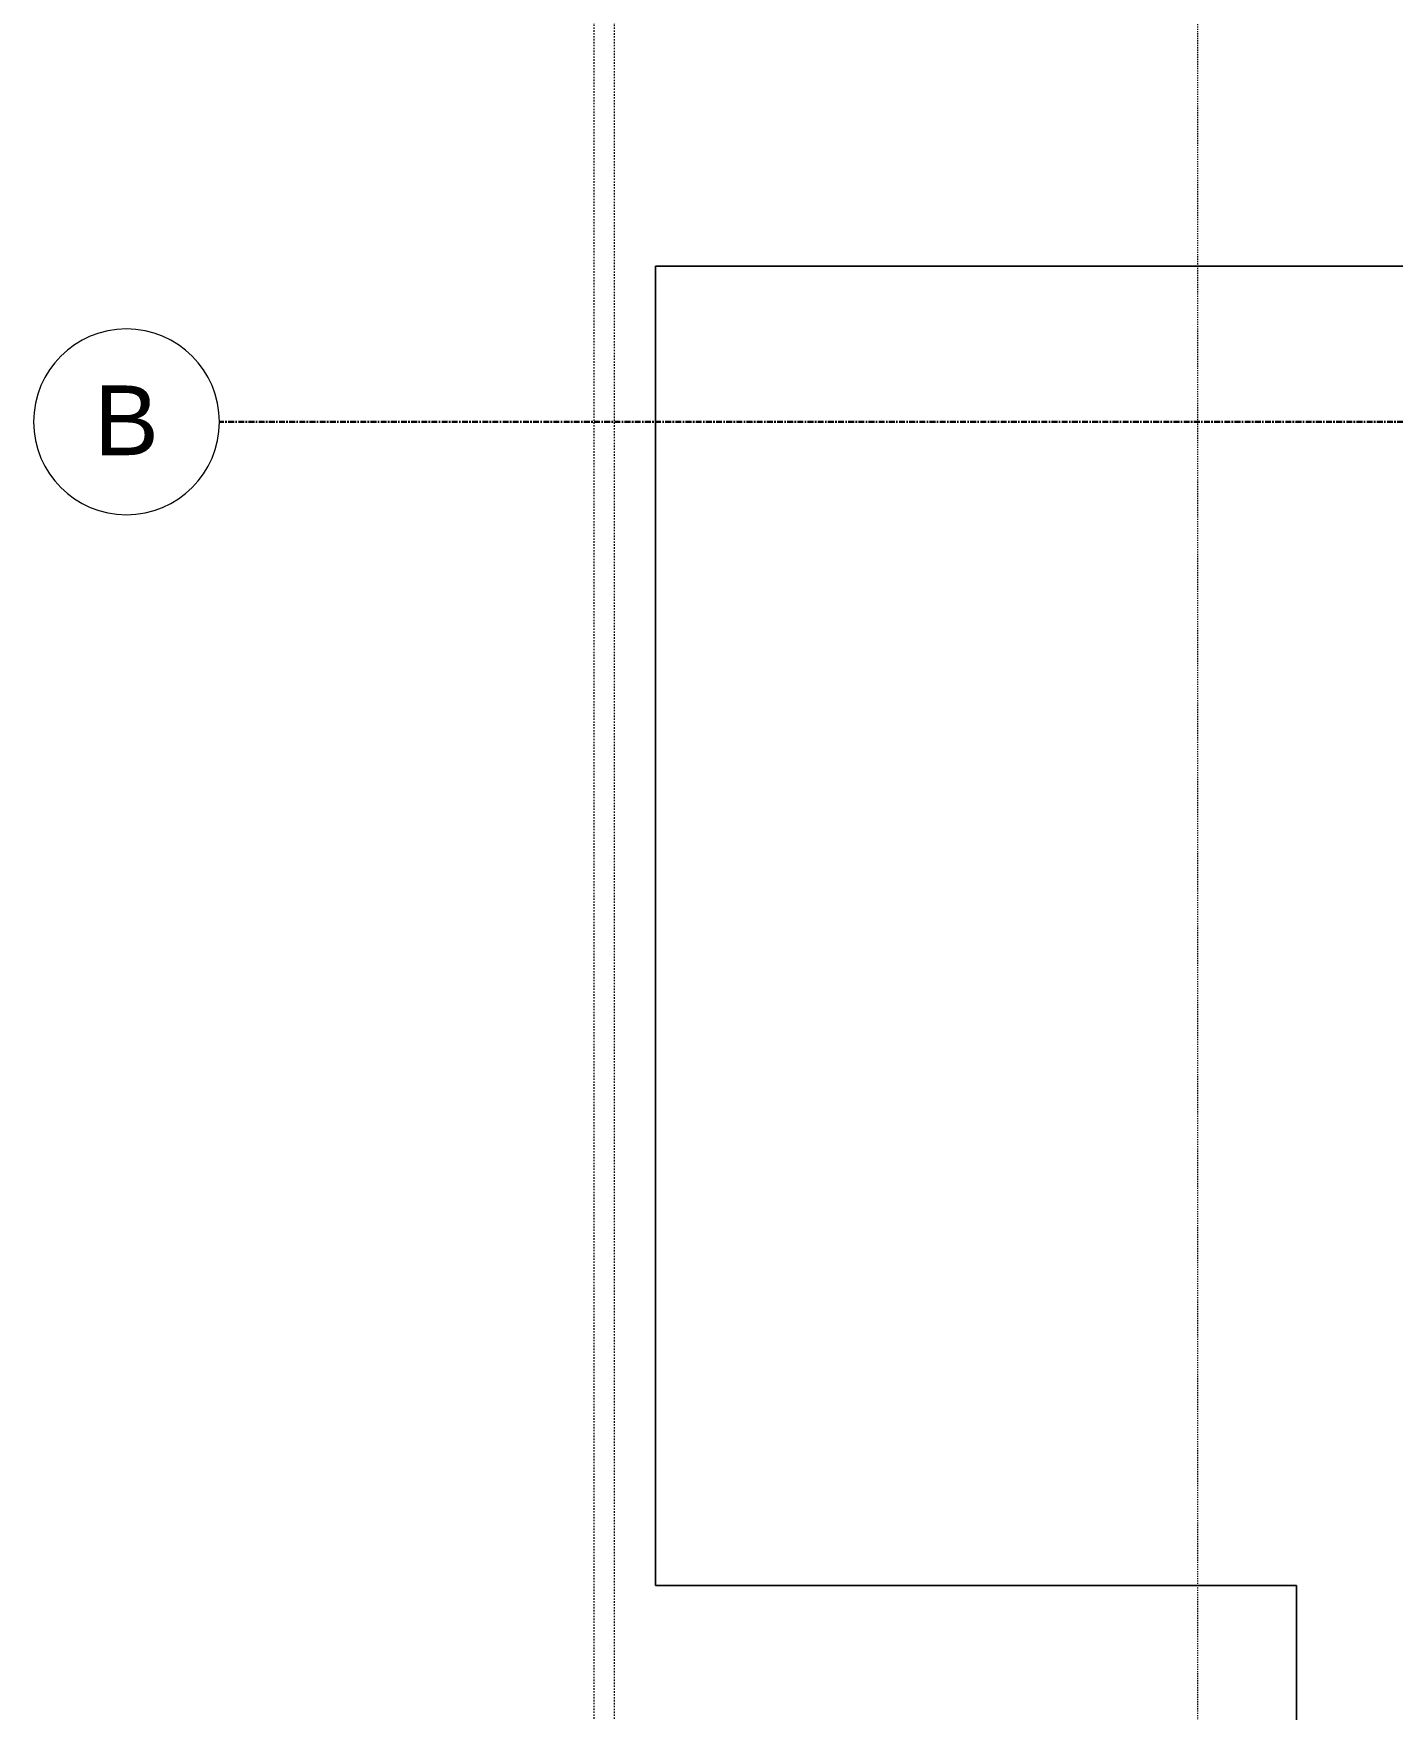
# Model space of a CAD drawing. Header units: inches. Extents: x -4058 to -1781, y 9814 to 12289.
# Drawn here: x -4057.8 to -3940.8, y 11424.3 to 11568.6 of the extents above; entities that cross this region are included whole.
import ezdxf

# ---------------------------------------------------------------- set-up
doc = ezdxf.new("R2010")
doc.units = ezdxf.units.IN
doc.header["$MEASUREMENT"] = 0
for name, pattern in [('Aligning Line 1_8_', [0.25, 0.125, -0.125]), ('Aligning Line 1_8__2_', [0.25, 0.125, -0.125]), ('Dash 3_32_', [0.1875, 0.09375, -0.09375]), ('Grid Line 1_2_', [0.875, 0.5, -0.125, 0.125, -0.125]), ('Grid Line 1_2__2_', [0.875, 0.5, -0.125, 0.125, -0.125])]:
    doc.linetypes.add(name, pattern=pattern)
for name, color, linetype, lineweight in [('0-1', 7, 'Continuous', 5), ('0-3', 165, 'Continuous', 5), ('A-DETL-1', 90, 'Dash 3_32_', 9), ('C-TOPO', 7, 'Continuous', 9), ('G-ANNO-SYMB', 111, 'Aligning Line 1_8_', 9), ('G-ANNO-SYMB-2', 147, 'Aligning Line 1_8__2_', 9), ('S-GRID-1', 1, 'Grid Line 1_2_', 9), ('S-GRID-2', 1, 'Grid Line 1_2__2_', 30), ('S-GRID-IDEN', 1, 'Continuous', 9), ('S-GRID-IDEN-1', 147, 'Continuous', 9)]:
    doc.layers.add(name, color=color, linetype=linetype, lineweight=lineweight)
doc.styles.add('Arial', font='arial.ttf', dxfattribs={"height": 6})

# ---------------------------------------------------------------- blocks, each defined once
blk = doc.blocks.new('Grid - Grid Head - Circle-50561-UNIT PLANS - 2ND FLOOR')
at = {"layer": 'S-GRID-IDEN-1'}
for start, end in [(360, 180), (180, 360)]:
    blk.add_arc((0, 0), 0.25, start, end, dxfattribs=at)
blk = doc.blocks.new('CTR - 1st Phase - Shell_rvt-1-UNIT PLANS - 2ND FLOOR')
at = {"layer": 'S-GRID-1'}
blk.add_line((-1781.27, 11535.19), (-4041.78, 11535.19), dxfattribs=at)
at = {"layer": '0-3', "xscale": 31.99999999999999, "yscale": 31.99999999999999, "zscale": 31.99999999999999, "rotation": 89.99999999999987}
blk.add_blockref('Grid - Grid Head - Circle-50561-UNIT PLANS - 2ND FLOOR', (-4049.78, 11535.19), dxfattribs=at)
at = {"layer": 'S-GRID-IDEN', "insert": (-4052.58, 11538.32), "char_height": 6, "width": 6.767, "attachment_point": 1, "style": 'Arial'}
blk.add_mtext('B', dxfattribs=at)
blk = doc.blocks.new('CTR  - Topography_rvt-1-UNIT PLANS - 2ND FLOOR')
at = {"layer": 'C-TOPO'}
for p, q in [((-3836.43, 11548.59), (-4004.23, 11548.59)), ((-4004.23, 11548.59), (-4004.23, 11543.19)), ((-4004.23, 11543.19), (-4004.23, 11548.59)), ((-4004.23, 11548.59), (-3836.43, 11548.59)), ((-4004.23, 11543.19), (-4004.23, 11539.97)), ((-4004.23, 11539.97), (-4004.23, 11543.19)), ((-4004.23, 11539.97), (-4004.23, 11435.19)), ((-4004.23, 11435.19), (-4004.23, 11539.97)), ((-4004.23, 11435.19), (-4004.23, 11434.99)), ((-4004.23, 11434.99), (-4004.23, 11435.19)), ((-4004.23, 11434.99), (-3949.06, 11434.99)), ((-3949.06, 11434.99), (-4004.23, 11434.99)), ((-3949.06, 11434.99), (-3949.06, 11331.29)), ((-3949.06, 11331.29), (-3949.06, 11434.99))]:
    blk.add_line(p, q, dxfattribs=at)
blk = doc.blocks.new('Grid - Grid Head - Circle-1738874-UNIT PLANS - 2ND FLOOR')
at = {"layer": 'S-GRID-IDEN-1'}
for start, end in [(360, 180), (180, 360)]:
    blk.add_arc((0, 0), 0.25, start, end, dxfattribs=at)
blk = doc.blocks.new('CTR - 1st Phase - Structure_rvt-1-UNIT PLANS - 2ND FLOOR')
at = {"layer": 'G-ANNO-SYMB-2'}
blk.add_line((-4007.78, 9846.27), (-4007.78, 12240.76), dxfattribs=at)
at = {"layer": 'S-GRID-2'}
blk.add_line((-1781.27, 11535.19), (-4041.78, 11535.19), dxfattribs=at)
at = {"layer": '0-3', "xscale": 31.99999999999999, "yscale": 31.99999999999999, "zscale": 31.99999999999999, "rotation": 89.99999999999987}
blk.add_blockref('Grid - Grid Head - Circle-1738874-UNIT PLANS - 2ND FLOOR', (-4049.78, 11535.19), dxfattribs=at)
at = {"layer": 'S-GRID-IDEN', "insert": (-4052.58, 11538.32), "char_height": 6, "width": 6.767, "attachment_point": 1, "style": 'Arial'}
blk.add_mtext('B', dxfattribs=at)

msp = doc.modelspace()

# ---------------------------------------------------------------- linework, layer by layer
at = {"layer": 'A-DETL-1'}
msp.add_line((-3957.5475, 10361.5394), (-3957.5475, 11737.2394), dxfattribs=at)
at = {"layer": 'G-ANNO-SYMB'}
msp.add_line((-4009.5295, 9846.2766), (-4009.5295, 12240.74859), dxfattribs=at)

# ---------------------------------------------------------------- block references
at = {"layer": '0-1'}
for name in ['CTR - 1st Phase - Shell_rvt-1-UNIT PLANS - 2ND FLOOR', 'CTR - 1st Phase - Structure_rvt-1-UNIT PLANS - 2ND FLOOR', 'CTR  - Topography_rvt-1-UNIT PLANS - 2ND FLOOR']:
    msp.add_blockref(name, (0, 0), dxfattribs=at)

doc.saveas('drawing.dxf')
